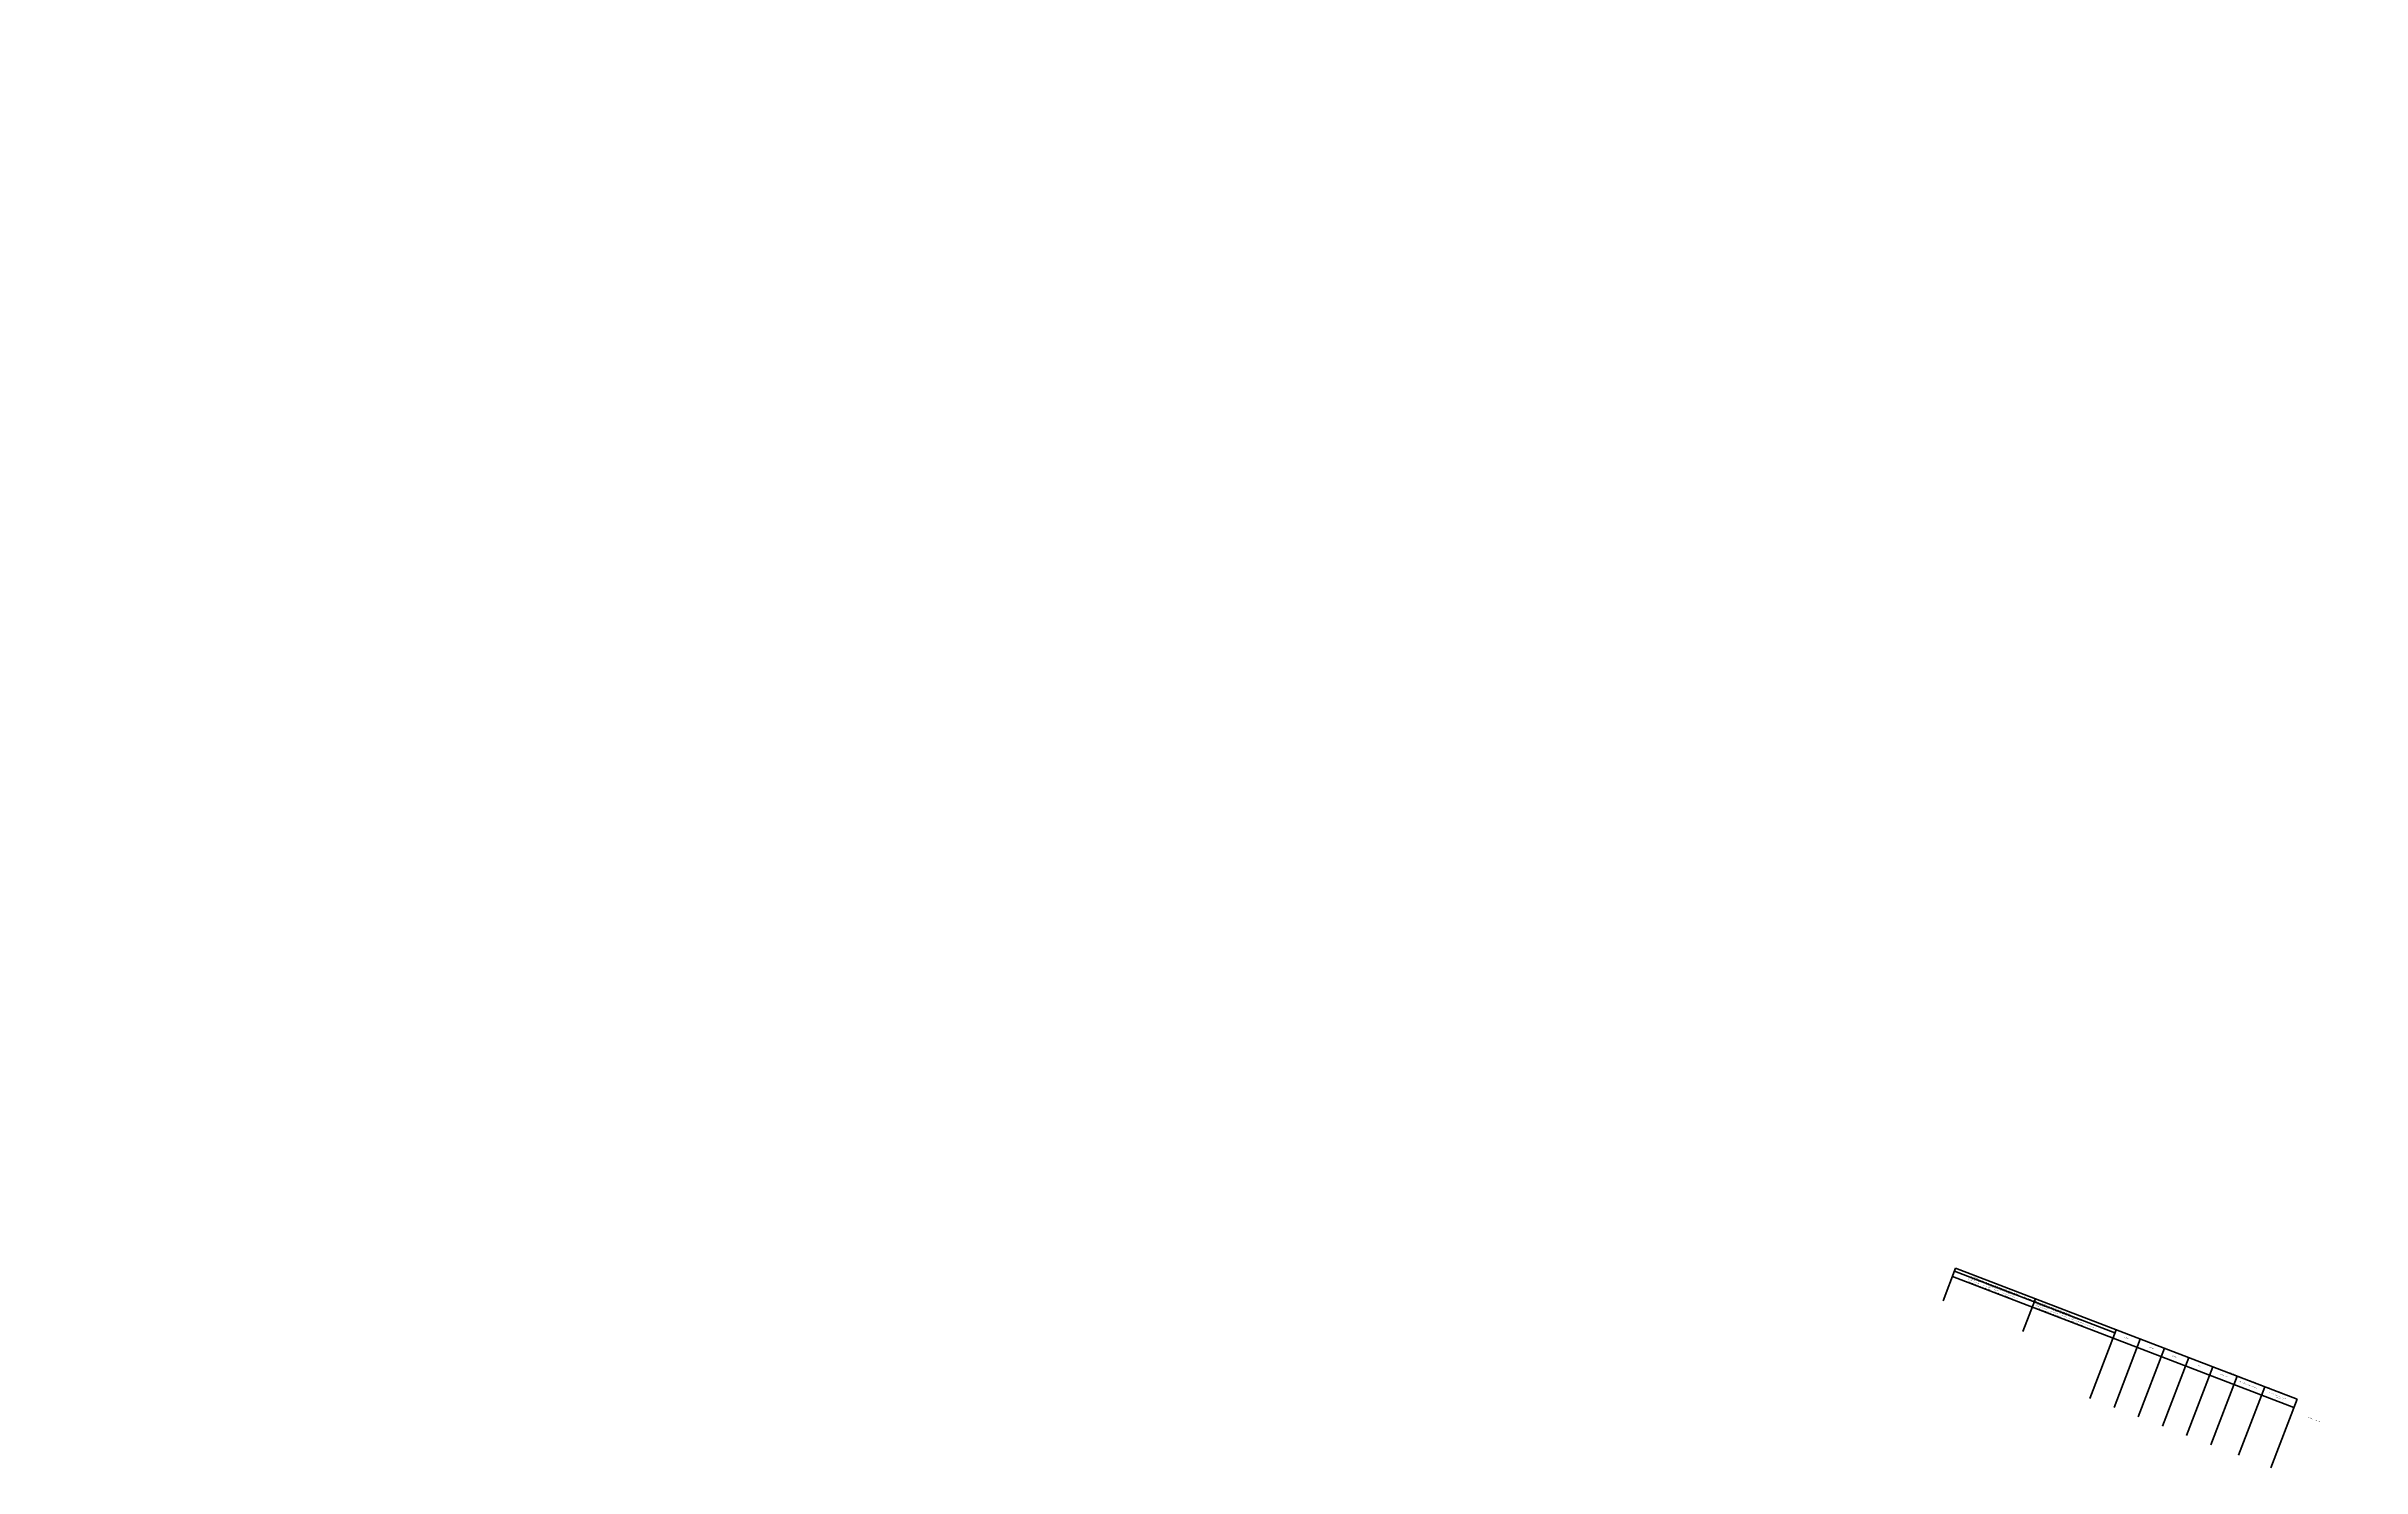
# Model space of a CAD drawing. Extents: x 2364 to 24352926, y -9422284 to 1126.
# Drawn here: x 7053574 to 10249696, y -4068458 to -2106163 of the extents above; entities that cross this region are included whole.
import ezdxf

# ---------------------------------------------------------------- set-up
doc = ezdxf.new("R2010")
doc.units = 0
doc.layers.add('ОСНОВНЫЕ', color=5, linetype='CONTINUOUS')
doc.styles.add('35', font='romans.shx', dxfattribs={"width": 0.8, "oblique": 15, "height": 3.5})
doc.styles.add('5', font='romans.shx', dxfattribs={"oblique": 15, "height": 3.5})
doc.styles.get("Standard").update_dxf_attribs({"font": 'romans.shx'})
doc.dimstyles.get("Standard").update_dxf_attribs({"dimtxt": 0.18, "dimasz": 0.18, "dimexe": 0.18, "dimexo": 0.0625, "dimgap": 0.09, "dimtad": 0, "dimtih": 1, "dimtoh": 1, "dimdec": 4, "dimzin": 0, "dimdsep": 46, "dimtxsty": 'STANDARD', "dimcen": 0.09, "dimadec": 0, "dimazin": 0, "dimtfac": 1, "dimtdec": 4, "dimtofl": 0, "dimtmove": 0, "dimatfit": 3, "dimfxl": 1, "dimtolj": 1, "dimtzin": 0, "dimarcsym": 0})

# ---------------------------------------------------------------- blocks, each defined once
blk = doc.blocks.new('Л8-190.000')
at = {"layer": 'ОСНОВНЫЕ', "lineweight": 100}
for p, q in [((3491.73642, -130.8652), (3661.20413, -130.8652)), ((3491.73642, -152.72593), (3661.20413, -152.72593))]:
    blk.add_line(p, q, dxfattribs=at)
at = {"layer": 'ОСНОВНЫЕ', "color": 4, "linetype": 'Continuous', "lineweight": 40}
for p, q in [((3491.73642, -130.8652), (3491.73642, -215.8491)), ((3531.31624, -130.8652), (3531.31624, -215.8491))]:
    blk.add_line(p, q, dxfattribs=at)
at = {"layer": 'ОСНОВНЫЕ', "color": 5, "linetype": 'Continuous', "lineweight": 100}
for p, q in [((3491.73642, -138.76264), (3571.35102, -138.76264)), ((3571.40678, -130.8652), (3571.40678, -309.80763)), ((3583.40678, -130.8652), (3583.40678, -309.80763)), ((3595.40678, -130.8652), (3595.40678, -309.80763)), ((3607.40678, -130.8652), (3607.40678, -309.80763)), ((3619.40678, -130.8652), (3619.40678, -309.80763)), ((3631.40678, -130.8652), (3631.40678, -309.80763)), ((3645.11512, -130.8652), (3645.11512, -309.80763)), ((3661.20413, -130.8652), (3661.20413, -309.80763))]:
    blk.add_line(p, q, dxfattribs=at)
at = {"layer": 'ОСНОВНЫЕ', "color": 4, "lineweight": 40, "style": '5', "oblique": 15}
for s, height, p in [('Размеры в мм', 2.9876114, (3627.02131, -129.97158)), ('Для трубопро-', 2.5, (3498.92878, -141.84628)), ('Обозначение исполнений', 2.9755507, (3499.50508, -136.71058)), ('Для трубопро-', 2.5, (3532.40249, -141.84628)), ('R', 2.97555, (3588.23079, -141.68578)), ('В', 2.97555, (3599.5368, -141.95138)), ('L', 2.97555, (3612.40965, -141.47712)), ('S*', 2.975551, (3623.35641, -141.78576)), ('L', 2.97555, (3633.0647, -141.47712)), ('*', 2.97555, (3634.78004, -140.26387)), ('Масса,', 2.5, (3647.73147, -140.74544)), ('дов из углеро-', 2.5, (3498.92878, -146.05555)), ('дистой стали', 2.5, (3498.92878, -150.58861)), ('дов из коррозион-', 2.5, (3532.40249, -146.05555)), ('стойкой стали', 2.5, (3532.40249, -150.58861)), ('н', 3, (3575.77594, -141.80299)), ('разв.', 2.5, (3635.18462, -141.91679)), ('кг', 2.5, (3651.29765, -144.95665)), ('0,11', 2.975551, (3668.73288, -163.38959))]:
    blk.add_text(s, height=height, dxfattribs=at).set_placement(p)
at = {"layer": 'ОСНОВНЫЕ', "color": 4, "linetype": 'Continuous', "lineweight": 40, "insert": (3577.4479, -139.97009), "char_height": 3.5, "attachment_point": 5, "style": '35'}
blk.add_mtext('D *', dxfattribs=at)
at = {"layer": 'ОСНОВНЫЕ', "color": 4, "linetype": 'Continuous', "lineweight": 40, "annotation_type": 0, "has_hookline": 1, "hookline_direction": 1}
for points in [[(3783.37431, 1013.79845), (3770.84684, 997.86707), (3766.69151, 984.61135), (3763.19151, 984.61135)], [(3818.90674, 1001.05334), (3801.82383, 982.61846), (3798.12403, 969.36274), (3794.62403, 969.36274)]]:
    blk.add_leader(points, dimstyle='STANDARD', override={"dimtxt": 2.5, "dimasz": 3.5, "dimexe": 1.25, "dimexo": 0, "dimgap": 1, "dimtih": 0, "dimtoh": 0, "dimzin": 8, "dimlunit": 6, "dimtxsty": '35', "dimcen": -2.5, "dimtofl": 1}, dxfattribs=at)

msp = doc.modelspace()

# ---------------------------------------------------------------- block references
at = {"layer": 'ОСНОВНЫЕ', "color": 4, "linetype": 'Continuous', "lineweight": 40, "xscale": 2979.129276943872, "yscale": 566.565258990282, "zscale": 2979.129276943872, "rotation": 339.0296326616931}
msp.add_blockref('Л8-190.000', (2304.94241, -1033.83995), dxfattribs=at)

doc.saveas('drawing.dxf')
